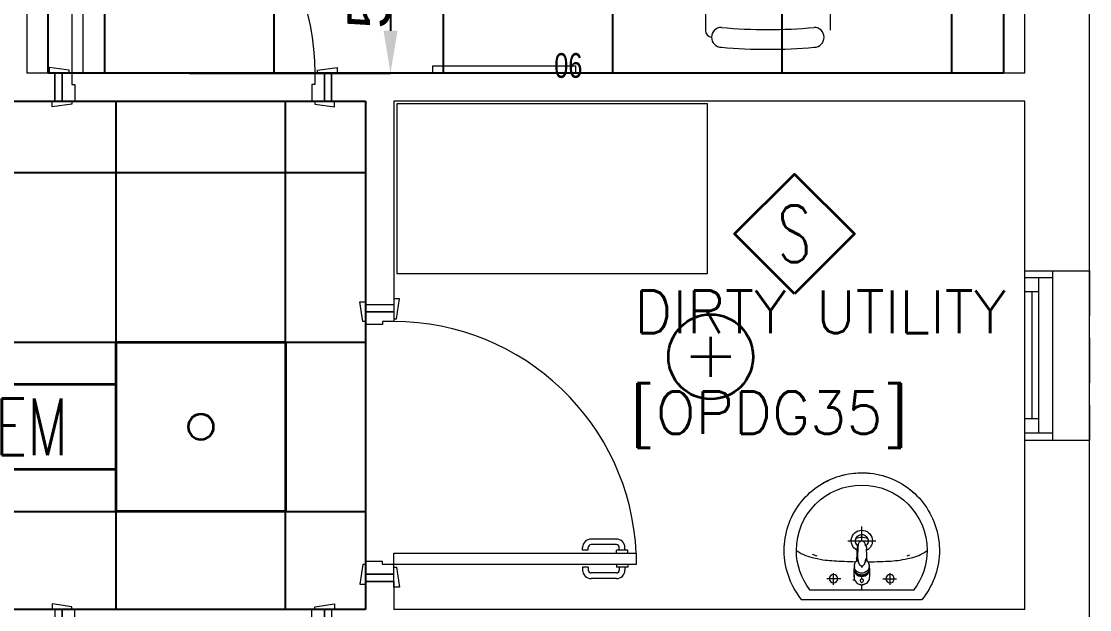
# Model space of a CAD drawing. Header units: inches. Extents: x -12418 to 57169, y -29325 to 19878.
# Drawn here: x 45264 to 49048, y -8747 to -6664 of the extents above; entities that cross this region are included whole.
import ezdxf
from ezdxf.enums import TextEntityAlignment as Align

# ---------------------------------------------------------------- set-up
doc = ezdxf.new("R2010")
doc.units = ezdxf.units.IN
doc.header["$LTSCALE"] = 25
doc.header["$MEASUREMENT"] = 0
doc.header["$PDMODE"] = 3
doc.linetypes.add('00-Ground Floor$0$HIDDEN', pattern=[9.525, 6.35, -3.175])
doc.layers.get('0').update_dxf_attribs({"color": 8})
doc.layers.get('Defpoints').update_dxf_attribs({"color": 8})
for name, color, linetype, lineweight in [('00-Ground Floor$0$72_EGR_BASE_TEXT', 252, 'Continuous', 5), ('00-Ground Floor$0$72_EGR_EQP_TAG', 142, 'Continuous', 5), ('00-Ground Floor$0$Aluminum', 251, 'Continuous', 5), ('00-Ground Floor$0$LOADING', 253, 'Continuous', 5), ('00-Ground Floor$0$P-SANR-FIXT', 6, 'Continuous', 18), ('00-Ground Floor$0$P-SANR-FIXT-1', 6, 'Continuous', 13), ('00-Ground Floor$0$Proj', 251, 'Continuous', 5), ('00-Ground Floor$0$Walls', 251, 'Continuous', 5), ('00-Ground Floor$0$Wooden Joinery', 251, 'Continuous', 5), ('E-DIM', 6, 'Continuous', 18), ('E-LITE-CIRC-NUMB', 6, 'Continuous', 25), ('E-LITE-CLNG', 150, 'Continuous', 35), ('E-LITE-CTRL', 6, 'Continuous', 25), ('F-ALRM-CLNG', 33, 'Continuous', 35)]:
    doc.layers.add(name, color=color, linetype=linetype, lineweight=lineweight)
doc.layers.add('00-Ground Floor$0$False Ceiling', color=251, linetype='Continuous')
doc.styles.add('00-Ground Floor$0$SIMPLEX', font='SIMPLEX.shx', dxfattribs={"height": 150})
doc.styles.add('00-Ground Floor$0$X3G_ENTITY_257CFD', font='swisscl.ttf', dxfattribs={"height": 200})
doc.styles.add('DC_Simplex', font='SIMPLEX.shx', dxfattribs={"width": 0.7})
doc.styles.get("Standard").update_dxf_attribs({"font": 'arial.ttf'})
doc.dimstyles.get("Standard").update_dxf_attribs({"dimtxt": 150, "dimasz": 150, "dimexe": 0.18, "dimexo": 0.0625, "dimgap": 1, "dimtad": 1, "dimdec": 0, "dimlfac": 0.1, "dimzin": 0, "dimdsep": 46, "dimtxsty": 'Standard', "dimcen": 0.09, "dimclrd": 256, "dimclrt": 7, "dimadec": 0, "dimazin": 0, "dimtfac": 1, "dimtdec": 0, "dimtofl": 0, "dimtmove": 0, "dimatfit": 3, "dimfxl": 1, "dimtolj": 1, "dimtzin": 0, "dimarcsym": 0})

# ---------------------------------------------------------------- blocks, each defined once
blk = doc.blocks.new('00-Ground Floor$0$A$C72370EFE')
at = {"layer": '00-Ground Floor$0$Wooden Joinery'}
for p, q in [((-0.01, -0.03), (-0.01, -0.07)), ((0, -0.03), (-0.01, -0.03)), ((0.04, -0.03), (0.05, -0.03)), ((0.05, -0.03), (0.05, -0.07)), ((-0.05, -0.07), (-0.05, -0.16)), ((-0.03, -0.07), (-0.03, -0.16)), ((-0.01, -0.04), (-0.02, -0.04)), ((-0.01, -0.06), (-0.02, -0.06)), ((0, -0.07), (-0.01, -0.07)), ((0.04, -0.07), (0.05, -0.07)), ((0.05, -0.04), (0.06, -0.04)), ((0.05, -0.06), (0.06, -0.06)), ((0.07, -0.07), (0.07, -0.16)), ((0.09, -0.07), (0.09, -0.16)), ((-0.01, -0.17), (-0.02, -0.17)), ((-0.01, -0.17), (-0.01, -0.19)), ((0.05, -0.17), (0.06, -0.17)), ((0.05, -0.17), (0.05, -0.19)), ((-0.01, -0.19), (-0.02, -0.19)), ((0.05, -0.19), (0.06, -0.19))]:
    blk.add_line(p, q, dxfattribs=at)
for centre, radius, start, end in [((-0.02, -0.07), 0.03, 90, 180), ((-0.02, -0.07), 0.01, 90, 180), ((0.06, -0.07), 0.03, 0, 90), ((0.06, -0.07), 0.01, 0, 90), ((-0.02, -0.16), 0.03, 180, 270), ((-0.02, -0.16), 0.01, 180, 270), ((0.06, -0.16), 0.01, 270, 0), ((0.06, -0.16), 0.03, 270, 0)]:
    blk.add_arc(centre, radius, start, end, dxfattribs=at)
blk = doc.blocks.new('00-Ground Floor$0$A$C5DAD61B4')
at = {"layer": '00-Ground Floor$0$Wooden Joinery'}
for points in [[(80, 959.1), (80, 969.1), (10, 979.1), (10, 959.1)], [(940, 959.1), (940, 969.1), (1010, 979.1), (1010, 959.1)], [(70, 859.1), (70, 849.1), (0, 839.1), (0, 859.1)], [(120, 859.1), (120, 0), (80, 0), (80, 859.1)], [(950, 859.1), (950, 849.1), (1020, 839.1), (1020, 859.1)]]:
    blk.add_lwpolyline(points, close=True, dxfattribs=at)
for points in [[(45, 859.1), (45, 959.1), (20, 959.1), (20, 859.1), (45, 859.1)], [(45, 859.1), (80, 859.1), (80, 899.1), (90, 899.1), (90, 959.1), (45, 959.1), (45, 859.1)], [(975, 859.1), (940, 859.1), (940, 899.1), (930, 899.1), (930, 959.1), (975, 959.1), (975, 859.1)], [(975, 859.1), (975, 959.1), (1000, 959.1), (1000, 859.1), (975, 859.1)]]:
    blk.add_lwpolyline(points, dxfattribs=at)
blk.add_arc((80, 859.1), 860, 272.666, 0, dxfattribs=at)
at = {"layer": '00-Ground Floor$0$Wooden Joinery', "xscale": 999.9999999998854, "yscale": 999.9999999998854, "zscale": 999.9999999998854, "rotation": 180}
blk.add_blockref('00-Ground Floor$0$A$C72370EFE', (120, 0), dxfattribs=at)
blk = doc.blocks.new('00-Ground Floor$0$GF21018-P')
at = {"color": 0}
for p, q in [((-0.2207, 0.4756), (-0.2207, 0.0675)), ((0.2205, 0.4756), (0.2205, 0.0675))]:
    blk.add_line(p, q, dxfattribs=at)
for centre, radius, start, end in [((-0.1643, 0.0425), 0.0351, 90, 270), ((0, 1.8467), 1.7767, 264.6946, 275.3053), ((0.1641, 0.0425), 0.0351, 270, 90), ((-0.1957, 0.0675), 0.025, 180, 261.4721), ((0, 1.8314), 1.8314, 264.8532, 275.147)]:
    blk.add_arc(centre, radius, start, end, dxfattribs=at)
blk = doc.blocks.new('00-Ground Floor$0$FP_138-161_A_00_GFL_-0_080_Einreichung_Grundrisse_100')
at = {"layer": '00-Ground Floor$0$P-SANR-FIXT'}
blk.add_line((-0.0044, -0.0019), (-0.0045, -0.0021), dxfattribs=at)
at = {"layer": '00-Ground Floor$0$P-SANR-FIXT', "flags": 128}
blk.add_lwpolyline([(-0.0057, -0.0037), (-0.0058, -0.0039), (-0.006, -0.004)], dxfattribs=at)
blk = doc.blocks.new('00-Ground Floor$0$FP_139-161_A_00_GFL_-0_080_Einreichung_Grundrisse_100')
at = {"layer": '00-Ground Floor$0$P-SANR-FIXT'}
blk.add_line((0.0045, -0.0022), (0.0044, -0.002), dxfattribs=at)
at = {"layer": '00-Ground Floor$0$P-SANR-FIXT', "flags": 128}
blk.add_lwpolyline([(0.006, -0.004), (0.0059, -0.0039), (0.0057, -0.0038)], dxfattribs=at)
blk = doc.blocks.new('00-Ground Floor$0$IS_Ceraplus_B8204_BIM_BG _1_ - B8204AA - CERAPLUS single lever basin mixer with pop-up waste-V137-161_A_00_GFL_-0_080_Einreichung_Grundrisse_100')
at = {"layer": '00-Ground Floor$0$P-SANR-FIXT-1'}
h = blk.add_hatch(dxfattribs=at)
h.set_pattern_fill('FP_26', color=256, style=0, pattern_type=2)
h.set_pattern_definition([(225, (0.009, 0), (0.010607, -0.010607), []), (315, (0.009, 0), (0.010607, 0.010607), [])])
h.paths.add_polyline_path([(0.0056, -0.002), (0.0058, -0.0024), (0.0058, -0.0021)])
h.paths.add_polyline_path([(0.007, -0.0039), (0.0088, -0.0045), (0.0084, -0.0043)])
at = {"layer": '00-Ground Floor$0$LOADING'}
for p, q in [((-0.028, 0), (-0.028, -0.0281)), ((-0.0274, -0.0337), (-0.0271, -0.0392)), ((-0.0262, -0.0282), (-0.0263, -0.0287)), ((0.0263, -0.0287), (0.0262, -0.0282)), ((0.0262, -0.0293), (0.0263, -0.0287)), ((0.0271, -0.0392), (0.0274, -0.0337)), ((0.028, -0.0281), (0.028, 0)), ((-0.0137, -0.0512), (-0.0129, -0.0517)), ((0.0124, -0.052), (0.0133, -0.0515)), ((0.014, -0.0647), (0.0133, -0.1077)), ((0.0185, -0.0618), (0.019, -0.0539)), ((0.019, -0.0539), (0.0188, -0.0561))]:
    blk.add_line(p, q, dxfattribs=at)
at = {"layer": '00-Ground Floor$0$LOADING', "flags": 128}
for points in [[(-0.0272, -0.0069), (-0.0266, 0.009), (-0.0165, 0.0236), (0, 0.0291)], [(0.0272, -0.0069), (0.0266, 0.009), (0.0165, 0.0236), (0, 0.0291)], [(-0.0176, -0.0568), (-0.0224, -0.0513), (-0.0254, -0.0448), (-0.0264, -0.0376), (-0.0253, -0.0305), (-0.0222, -0.024), (-0.0172, -0.0186), (-0.0109, -0.0147), (-0.0037, -0.0127), (0.0037, -0.0127), (0.0109, -0.0147), (0.0172, -0.0186), (0.0222, -0.024), (0.0253, -0.0305), (0.0264, -0.0376), (0.0254, -0.0448), (0.0224, -0.0513), (0.0176, -0.0568)], [(-0.0271, -0.0393), (-0.027, -0.0403), (-0.0269, -0.0414), (-0.0267, -0.0424), (-0.0265, -0.0434), (-0.0262, -0.0444), (-0.0259, -0.0454), (-0.0255, -0.0464), (-0.0252, -0.0474), (-0.0247, -0.0484), (-0.0243, -0.0493), (-0.0238, -0.0502), (-0.0232, -0.0511), (-0.0226, -0.052), (-0.022, -0.0529), (-0.0214, -0.0537), (-0.0207, -0.0545), (-0.0199, -0.0553), (-0.0192, -0.0561), (-0.0184, -0.0568), (-0.0176, -0.0575), (-0.0173, -0.0577)], [(-0.019, -0.0539), (-0.0185, -0.0615), (-0.0185, -0.0618)], [(-0.0181, -0.0728), (-0.0177, -0.083), (-0.0172, -0.0938)], [(-0.0162, -0.0579), (-0.0156, -0.058), (-0.0151, -0.0581), (-0.0146, -0.0583), (-0.0142, -0.0586), (-0.0139, -0.0588), (-0.0138, -0.0591)], [(-0.0138, -0.0591), (-0.0139, -0.0612), (-0.014, -0.0633)], [(0.0138, -0.0591), (0.0139, -0.0588), (0.0142, -0.0586), (0.0146, -0.0583), (0.0151, -0.0581), (0.0156, -0.058), (0.0162, -0.0579)], [(0.014, -0.0633), (0.0139, -0.0612), (0.0138, -0.0591)], [(0.0171, -0.0578), (0.0174, -0.0575), (0.0176, -0.0568)], [(0.0172, -0.0938), (0.0177, -0.083), (0.0181, -0.0728)], [(0.0173, -0.0577), (0.0181, -0.057), (0.0189, -0.0563), (0.0197, -0.0556), (0.0204, -0.0548), (0.0211, -0.054), (0.0218, -0.0532), (0.0224, -0.0523), (0.023, -0.0514), (0.0236, -0.0505), (0.0241, -0.0496), (0.0246, -0.0487), (0.025, -0.0477), (0.0254, -0.0467), (0.0258, -0.0458), (0.0261, -0.0448), (0.0264, -0.0437), (0.0266, -0.0427), (0.0268, -0.0417), (0.027, -0.0407), (0.0271, -0.0396), (0.0271, -0.0393)], [(0.0184, -0.0651), (0.0184, -0.0652), (0.0184, -0.0652), (0.0184, -0.0652), (0.0184, -0.0654), (0.0184, -0.0655)], [(-0.0129, -0.1142), (-0.0124, -0.1161), (-0.0118, -0.1179), (-0.0109, -0.1197), (-0.0098, -0.1214), (-0.0084, -0.123), (-0.0067, -0.1244), (-0.0047, -0.1255), (-0.0025, -0.1263), (0, -0.1266)], [(0, -0.1266), (0.0025, -0.1263), (0.0047, -0.1255), (0.0067, -0.1244), (0.0084, -0.123), (0.0098, -0.1214), (0.0109, -0.1197), (0.0118, -0.1179), (0.0124, -0.1161), (0.0129, -0.1142)]]:
    blk.add_lwpolyline(points, dxfattribs=at)
at = {"layer": '00-Ground Floor$0$LOADING'}
for centre, radius, start, end in [((0, 0.0135), 0.00603, 0, 180), ((0, 0.0135), 0.00603, 180, 0), ((-0.009, 0), 0.005, 300, 315), ((0.009, 0), 0.005, 225, 240)]:
    blk.add_arc(centre, radius, start, end, dxfattribs=at)
for centre, major_axis, start_param, end_param in [((0, -0.0281), (-0.028, 0), 4.712389, 6.47291), ((0, -0.0321), (0.0275, 0), 3.141823, 3.202701), ((0, -0.0321), (0.0275, 0), 3.239313, 3.439417), ((0, -0.0281), (0.028, 0), 3.371221, 3.483334), ((0, -0.0287), (0.0267, 0), 1.570796, 3.036556), ((0, -0.0287), (0.0263, 0), 2.625648, 2.791756), ((0, -0.0287), (-0.0263, 0), 4.712389, 5.759587), ((0, -0.0281), (0.028, 0), 6.093357, 7.853982), ((0, -0.0287), (0.0267, 0), 0.105099, 1.570796), ((0, -0.0287), (0.0262, 0), 0.523599, 1.570796), ((0, -0.0287), (0.0262, 0), 0.349919, 0.515945), ((0, -0.0287), (0.0267, 0), 6.059374, 6.108652), ((0, -0.0321), (0.0275, 0), 5.985527, 6.185455), ((0, -0.0281), (0.028, 0), 5.94107, 6.05344), ((0, -0.0321), (0.0275, 0), 6.222066, 6.282955), ((0, -0.0312), (0.0248, 0), 4.111947, 4.191073), ((0, -0.0281), (0.028, 0), 4.202431, 4.259552), ((0, -0.0287), (0.0263, 0), 4.169225, 4.2325), ((0, -0.0281), (0.028, 0), 5.172057, 5.222265)]:
    blk.add_ellipse(centre, major_axis=major_axis, ratio=0.961262, start_param=start_param, end_param=end_param, dxfattribs=at)
for points, knots in [([(-0.0215, -0.0162), (-0.0216, -0.0163), (-0.0219, -0.0167), (-0.0227, -0.0177), (-0.0238, -0.0192), (-0.0249, -0.0211), (-0.0258, -0.0231), (-0.0266, -0.0253), (-0.0273, -0.0282), (-0.0275, -0.0305), (-0.0275, -0.0321)], [0.7859035, 0.7859035, 0.7859035, 0.7859035, 0.7916667, 0.8055556, 0.8333333, 0.8611111, 0.8888889, 0.9166667, 0.9444444, 1, 1, 1, 1]), ([(0.021, -0.0157), (0.0208, -0.0154), (0.0203, -0.0149), (0.0192, -0.0139), (0.0177, -0.0127), (0.0161, -0.0117), (0.0148, -0.0109), (0.0138, -0.0104), (0.0127, -0.0099), (0.0113, -0.0093), (0.0087, -0.0084), (0.0048, -0.0075), (0, -0.0071), (-0.0048, -0.0075), (-0.0087, -0.0084), (-0.0113, -0.0093), (-0.0127, -0.0099), (-0.0138, -0.0104), (-0.0148, -0.0109), (-0.0161, -0.0117), (-0.0177, -0.0127), (-0.0191, -0.0139), (-0.0202, -0.0149), (-0.0208, -0.0154), (-0.021, -0.0157)], [0.2222222, 0.2222222, 0.2222222, 0.2222222, 0.2361111, 0.25, 0.2777778, 0.3055556, 0.3194444, 0.3333333, 0.3472222, 0.3611111, 0.3888889, 0.4444444, 0.5, 0.5555556, 0.6111111, 0.6388889, 0.6527778, 0.6666667, 0.6805556, 0.6944444, 0.7222222, 0.75, 0.7638889, 0.7777778, 0.7777778, 0.7777778, 0.7777778]), ([(0, -0.0378), (-0.0005, -0.038), (-0.0012, -0.0384), (-0.0021, -0.0389), (-0.0028, -0.0393), (-0.0035, -0.0397), (-0.0042, -0.04), (-0.0049, -0.0405), (-0.0055, -0.0409), (-0.0061, -0.0414), (-0.0067, -0.0419), (-0.0072, -0.0424), (-0.0078, -0.0429), (-0.0083, -0.0435), (-0.0088, -0.0441), (-0.0092, -0.0446), (-0.0096, -0.0452), (-0.01, -0.0459), (-0.0103, -0.0466), (-0.0105, -0.0472), (-0.0107, -0.0477), (-0.0108, -0.0481), (-0.0109, -0.0484), (-0.0111, -0.0489), (-0.0114, -0.0497), (-0.0118, -0.0509), (-0.0122, -0.0521), (-0.0124, -0.053), (-0.0126, -0.0537), (-0.0128, -0.0544), (-0.0129, -0.0552), (-0.0131, -0.0559), (-0.0132, -0.0566), (-0.0134, -0.0572), (-0.0136, -0.0581), (-0.0137, -0.0587), (-0.0138, -0.0591)], [0, 0, 0, 0, 0.055556, 0.083333, 0.111111, 0.138889, 0.166667, 0.194444, 0.222222, 0.25, 0.277778, 0.305556, 0.333333, 0.361111, 0.388889, 0.416667, 0.444444, 0.472222, 0.5, 0.527778, 0.541667, 0.555556, 0.569444, 0.583333, 0.611111, 0.666667, 0.722222, 0.75, 0.777778, 0.805556, 0.833333, 0.861111, 0.888889, 0.916667, 0.944444, 1, 1, 1, 1]), ([(0, -0.0357), (-0.0006, -0.0357), (-0.0013, -0.0357), (-0.002, -0.0357), (-0.0022, -0.0357)], [0, 0, 0, 0, 0.1, 0.1298359, 0.1298359, 0.1298359, 0.1298359]), ([(0.0022, -0.0357), (0.002, -0.0357), (0.0013, -0.0357), (0.0006, -0.0357), (0, -0.0357)], [0.8701578, 0.8701578, 0.8701578, 0.8701578, 0.9, 1, 1, 1, 1]), ([(0.0138, -0.0591), (0.0137, -0.0587), (0.0136, -0.0581), (0.0134, -0.0572), (0.0132, -0.0566), (0.0131, -0.0559), (0.0129, -0.0552), (0.0128, -0.0544), (0.0126, -0.0537), (0.0124, -0.053), (0.0122, -0.0521), (0.0118, -0.0509), (0.0114, -0.0497), (0.0111, -0.0489), (0.0109, -0.0484), (0.0108, -0.0481), (0.0107, -0.0477), (0.0105, -0.0472), (0.0103, -0.0466), (0.01, -0.0459), (0.0096, -0.0452), (0.0092, -0.0446), (0.0088, -0.0441), (0.0083, -0.0435), (0.0078, -0.0429), (0.0072, -0.0424), (0.0067, -0.0419), (0.0061, -0.0414), (0.0055, -0.0409), (0.0049, -0.0405), (0.0042, -0.04), (0.0035, -0.0397), (0.0028, -0.0393), (0.0021, -0.0389), (0.0012, -0.0384), (0.0005, -0.038), (0, -0.0378)], [0, 0, 0, 0, 0.055556, 0.083333, 0.111111, 0.138889, 0.166667, 0.194444, 0.222222, 0.25, 0.277778, 0.333333, 0.388889, 0.416667, 0.430556, 0.444444, 0.458333, 0.472222, 0.5, 0.527778, 0.555556, 0.583333, 0.611111, 0.638889, 0.666667, 0.694444, 0.722222, 0.75, 0.777778, 0.805556, 0.833333, 0.861111, 0.888889, 0.916667, 0.944444, 1, 1, 1, 1]), ([(0.0275, -0.0321), (0.0275, -0.0305), (0.0273, -0.0282), (0.0266, -0.0253), (0.0258, -0.0231), (0.0249, -0.0211), (0.0238, -0.0192), (0.0227, -0.0177), (0.0219, -0.0167), (0.0216, -0.0163), (0.0215, -0.0162)], [0, 0, 0, 0, 0.0555556, 0.0833333, 0.1111111, 0.1388889, 0.1666667, 0.1944444, 0.2083333, 0.2142181, 0.2142181, 0.2142181, 0.2142181]), ([(-0.0188, -0.0538), (-0.0188, -0.0547), (-0.0186, -0.0582), (-0.0185, -0.0619), (-0.0184, -0.0646)], [0.6724021, 0.6724021, 0.6724021, 0.6724021, 0.75, 1, 1, 1, 1]), ([(-0.0162, -0.0579), (-0.0162, -0.0578), (-0.0163, -0.0578), (-0.0165, -0.0577), (-0.0166, -0.0575), (-0.0167, -0.0574), (-0.0169, -0.0573), (-0.017, -0.0572), (-0.0172, -0.0571), (-0.0173, -0.057), (-0.0175, -0.0569), (-0.0176, -0.0568)], [0, 0, 0, 0, 0.1, 0.2, 0.3, 0.4, 0.5, 0.6, 0.7, 0.8, 1, 1, 1, 1]), ([(-0.0148, -0.0587), (-0.015, -0.0586), (-0.0159, -0.0583), (-0.0167, -0.058), (-0.0172, -0.0578)], [0.8, 0.8, 0.8, 0.8, 0.85, 1, 1, 1, 1]), ([(0.0141, -0.0613), (0.0141, -0.0611), (0.0143, -0.0608), (0.0145, -0.0604), (0.0148, -0.06), (0.0151, -0.0596), (0.0153, -0.0594), (0.0155, -0.0592), (0.0156, -0.059), (0.0158, -0.0588), (0.016, -0.0587), (0.0163, -0.0585), (0.0165, -0.0583), (0.0166, -0.0582)], [0.3333333, 0.3333333, 0.3333333, 0.3333333, 0.4166667, 0.5, 0.5833333, 0.6666667, 0.7083333, 0.75, 0.7916667, 0.8333333, 0.875, 0.9166667, 1, 1, 1, 1]), ([(0.0176, -0.0568), (0.0175, -0.0569), (0.0173, -0.057), (0.0172, -0.0571), (0.017, -0.0572), (0.0169, -0.0573), (0.0167, -0.0574), (0.0166, -0.0575), (0.0165, -0.0577), (0.0163, -0.0578), (0.0162, -0.0578), (0.0162, -0.0579)], [0, 0, 0, 0, 0.2, 0.3, 0.4, 0.5, 0.6, 0.7, 0.8, 0.9, 1, 1, 1, 1]), ([(0.0184, -0.0646), (0.0185, -0.0619), (0.0186, -0.0582), (0.0188, -0.0547), (0.0188, -0.0538)], [0, 0, 0, 0, 0.25, 0.3275586, 0.3275586, 0.3275586, 0.3275586]), ([(-0.0131, -0.1116), (-0.0132, -0.1115), (-0.0135, -0.1109), (-0.0141, -0.1099), (-0.0147, -0.1086), (-0.0153, -0.1072), (-0.0159, -0.1053), (-0.0167, -0.1021), (-0.0171, -0.0992), (-0.0171, -0.0973)], [0.4856715, 0.4856715, 0.4856715, 0.4856715, 0.5, 0.55, 0.6, 0.65, 0.7, 0.8, 1, 1, 1, 1]), ([(-0.0132, -0.1091), (-0.0132, -0.1096), (-0.0132, -0.1103), (-0.0132, -0.1111), (-0.0132, -0.1115), (-0.0132, -0.1118), (-0.0131, -0.1122), (-0.0131, -0.1125), (-0.0131, -0.1128), (-0.0131, -0.1131), (-0.013, -0.1134), (-0.013, -0.1138), (-0.0129, -0.1141), (-0.0129, -0.1142)], [0.2, 0.2, 0.2, 0.2, 0.4, 0.5, 0.55, 0.6, 0.65, 0.7, 0.75, 0.8, 0.85, 0.9, 1, 1, 1, 1]), ([(0.0129, -0.1142), (0.0129, -0.1141), (0.013, -0.1138), (0.013, -0.1134), (0.0131, -0.1131), (0.0131, -0.1128), (0.0131, -0.1125), (0.0131, -0.1122), (0.0132, -0.1118), (0.0132, -0.1115), (0.0132, -0.1111), (0.0132, -0.1103), (0.0132, -0.1096), (0.0132, -0.1091)], [0, 0, 0, 0, 0.1, 0.15, 0.2, 0.25, 0.3, 0.35, 0.4, 0.45, 0.5, 0.6, 0.8, 0.8, 0.8, 0.8]), ([(0.0131, -0.1116), (0.0133, -0.1113), (0.0137, -0.1106), (0.0142, -0.1096), (0.0147, -0.1084), (0.0153, -0.1072), (0.0159, -0.1053), (0.0167, -0.1021), (0.0171, -0.0992), (0.0171, -0.0973)], [-0.5143371, -0.5143371, -0.5143371, -0.5143371, -0.475, -0.4375, -0.4, -0.35, -0.3, -0.2, 0, 0, 0, 0])]:
    blk.add_open_spline(points, degree=3, knots=knots, dxfattribs=at)
for points in [[(-0.0184, -0.0646), (-0.0183, -0.0659), (-0.0182, -0.0684), (-0.0181, -0.0709), (-0.0181, -0.0721)], [(-0.0172, -0.0578), (-0.0171, -0.0578), (-0.0169, -0.058), (-0.0167, -0.0581), (-0.0166, -0.0582)], [(-0.0162, -0.0579), (-0.0162, -0.0579), (-0.0164, -0.0581), (-0.0165, -0.0582), (-0.0166, -0.0583), (-0.0166, -0.0582), (-0.0166, -0.0582)], [(-0.0166, -0.0582), (-0.0163, -0.0585), (-0.0156, -0.059), (-0.0148, -0.0599), (-0.0142, -0.0609), (-0.0139, -0.0617), (-0.0138, -0.0621)], [(-0.014, -0.0633), (-0.014, -0.0633), (-0.014, -0.0633), (-0.014, -0.0633)], [(-0.014, -0.0646), (-0.014, -0.0644), (-0.014, -0.064), (-0.014, -0.0635), (-0.014, -0.0633)], [(0.014, -0.0633), (0.014, -0.0633), (0.014, -0.0633), (0.014, -0.0633)], [(0.014, -0.0633), (0.014, -0.0635), (0.014, -0.064), (0.014, -0.0644), (0.014, -0.0647)], [(0.0172, -0.0578), (0.0168, -0.0579), (0.0158, -0.0583), (0.0147, -0.0587), (0.0141, -0.059)], [(0.0166, -0.0582), (0.0166, -0.0582), (0.0166, -0.0583), (0.0165, -0.0582), (0.0164, -0.0581), (0.0162, -0.0579), (0.0162, -0.0579)], [(0.0166, -0.0582), (0.0167, -0.0582), (0.0168, -0.0581), (0.0169, -0.058), (0.0169, -0.058)], [(0.0169, -0.058), (0.017, -0.0579), (0.0171, -0.0579), (0.0171, -0.0578)], [(0.0181, -0.0721), (0.0181, -0.0709), (0.0182, -0.0684), (0.0183, -0.0659), (0.0184, -0.0646)], [(-0.0172, -0.0938), (-0.0172, -0.0944), (-0.0172, -0.0956), (-0.0171, -0.0967), (-0.0171, -0.0973)], [(0.0171, -0.0973), (0.0171, -0.0967), (0.0172, -0.0956), (0.0172, -0.0944), (0.0172, -0.0938)]]:
    blk.add_open_spline(points, degree=3, dxfattribs=at)
for name in ['00-Ground Floor$0$FP_138-161_A_00_GFL_-0_080_Einreichung_Grundrisse_100', '00-Ground Floor$0$FP_139-161_A_00_GFL_-0_080_Einreichung_Grundrisse_100']:
    blk.add_blockref(name, (0, 0), dxfattribs=at)
blk = doc.blocks.new('00-Ground Floor$0$_100_WB_KER_REN_55x45x18 - _100_WB_KER_REN_55x45x18-V63-161_A_00_GFL_-0_080_Einreichung_Grundrisse_100')
at = {"layer": '00-Ground Floor$0$LOADING'}
for p, q in [((-0.2075, 0.225), (-0.2075, 0.2227)), ((0.2074, 0.225), (-0.2074, 0.225)), ((-0.1855, 0.1899), (0.1855, 0.1899)), ((0, 0.1899), (0, 0.1724)), ((0.2075, 0.2227), (0.2075, 0.225)), ((-0.1, 0.172), (-0.1, 0.1303)), ((-0.0259, 0.155), (-0.0315, 0.155)), ((0, 0.1656), (0, 0.1628)), ((0.026, 0.155), (0.0248, 0.155)), ((0.1, 0.172), (0.1, 0.1303)), ((-0.0744, 0.15), (-0.1234, 0.15)), ((0, 0.1509), (0, 0.1454)), ((0, 0.1422), (0, 0.1399)), ((0.0744, 0.15), (0.1234, 0.15)), ((-0.1763, 0.0637), (-0.1598, 0.0692)), ((0.1605, 0.0691), (0.1707, 0.0656)), ((-0.05, 0.0161), (0.05, 0.0161)), ((0, 0.0168), (0, -0.0348))]:
    blk.add_line(p, q, dxfattribs=at)
at = {"layer": '00-Ground Floor$0$LOADING', "flags": 128}
for points in [[(-0.2121, 0.225), (-0.219, 0.2164), (-0.2254, 0.2075), (-0.2316, 0.1983), (-0.2373, 0.189), (-0.2427, 0.1794), (-0.2476, 0.1696), (-0.2522, 0.1596), (-0.2564, 0.1494), (-0.2602, 0.1391), (-0.2635, 0.1286), (-0.2665, 0.118), (-0.269, 0.1073), (-0.271, 0.0965), (-0.2727, 0.0856), (-0.2739, 0.0747), (-0.2747, 0.0637), (-0.275, 0.0527), (-0.275, 0.05)], [(0.275, 0.05), (0.2748, 0.061), (0.2741, 0.072), (0.273, 0.0829), (0.2715, 0.0938), (0.2695, 0.1046), (0.2671, 0.1154), (0.2643, 0.126), (0.261, 0.1365), (0.2574, 0.1469), (0.2533, 0.1571), (0.2488, 0.1671), (0.2439, 0.177), (0.2387, 0.1866), (0.233, 0.1961), (0.227, 0.2053), (0.2206, 0.2142), (0.2138, 0.2229), (0.2121, 0.225)], [(-0.275, 0.05), (-0.2748, 0.039), (-0.2741, 0.028), (-0.273, 0.0171), (-0.2715, 0.0062), (-0.2695, -0.0046), (-0.2671, -0.0154), (-0.2643, -0.026), (-0.261, -0.0365), (-0.2574, -0.0469), (-0.2533, -0.0571), (-0.2488, -0.0671), (-0.2439, -0.077), (-0.2387, -0.0866), (-0.233, -0.0961), (-0.227, -0.1053), (-0.2206, -0.1142), (-0.2138, -0.1229), (-0.2067, -0.1313), (-0.1993, -0.1395), (-0.1916, -0.1473), (-0.1836, -0.1548), (-0.1752, -0.162), (-0.1666, -0.1688), (-0.1577, -0.1753), (-0.1486, -0.1814), (-0.1392, -0.1872), (-0.1296, -0.1925), (-0.1198, -0.1975), (-0.1098, -0.2021), (-0.0996, -0.2063), (-0.0893, -0.2101), (-0.0788, -0.2135), (-0.0682, -0.2164), (-0.0575, -0.2189), (-0.0467, -0.221), (-0.0359, -0.2227), (-0.0249, -0.2239), (-0.014, -0.2246), (-0.003, -0.225), (0.008, -0.2249), (0.019, -0.2243), (0.03, -0.2234), (0.0409, -0.2219), (0.0517, -0.2201), (0.0625, -0.2178), (0.0731, -0.2151), (0.0837, -0.212), (0.0941, -0.2084), (0.1043, -0.2044), (0.1144, -0.2001), (0.1243, -0.1953), (0.1341, -0.1901), (0.1436, -0.1846), (0.1528, -0.1786), (0.1618, -0.1723), (0.1706, -0.1657), (0.1791, -0.1587), (0.1873, -0.1514), (0.1952, -0.1437), (0.2028, -0.1358), (0.21, -0.1275), (0.217, -0.119), (0.2236, -0.1101), (0.2298, -0.1011), (0.2356, -0.0918), (0.2411, -0.0822), (0.2462, -0.0725), (0.2509, -0.0625), (0.2552, -0.0524), (0.2591, -0.0421), (0.2626, -0.0317), (0.2656, -0.0211), (0.2683, -0.0104), (0.2705, 0.0003), (0.2722, 0.0112), (0.2736, 0.0221), (0.2745, 0.0331), (0.2749, 0.0441), (0.275, 0.05)]]:
    blk.add_lwpolyline(points, dxfattribs=at)
at = {"layer": '00-Ground Floor$0$LOADING'}
for centre in [(-0.1, 0.15), (0.1, 0.15)]:
    blk.add_circle(centre, 0.015, dxfattribs=at)
for centre, radius, start, end in [((0, 0.05), 0.275, 145.9324, 150.3591), ((0, 0.05), 0.2315, 142.8209, 180), ((0, 0.05), 0.275, 140.4788, 141.2381), ((0, 0.05), 0.2315, 0, 37.1791), ((0, 0.05), 0.275, 38.7619, 39.5212), ((0, 0.05), 0.275, 29.6409, 34.0676), ((0, 0.155), 0.0175, 54.0899, 125.9101), ((0, 0.155), 0.0175, 68.869, 83.8798), ((0, 0.155), 0.0175, 251.9463, 258.2346), ((0, 0.05), 0.275, 180, 183.6225), ((0, 0.05), 0.2315, 180, 0), ((0, 0.0161), 0.0375, 117.1305, 0), ((0, 0.0161), 0.0375, 0, 61.4146), ((0, 0.0161), 0.0225, 129.5025, 0), ((0, 0.0161), 0.0225, 180, 193.3417), ((0, 0.0161), 0.0225, 197.0466, 201.508), ((0, 0.0161), 0.0225, 156.725, 162.0134), ((0, 0.05), 0.047, 243.4433, 296.5567), ((0, 0.0161), 0.0225, 138.0808, 143.3939), ((0, 0.0161), 0.0225, 0, 51.4286), ((0, 0.0161), 0.0225, 36.616, 41.9265), ((0, 0.0161), 0.0225, 17.9887, 23.276), ((0, 0.0161), 0.0225, 338.492, 342.9534), ((0, 0.0161), 0.0225, 346.6583, 0), ((0, 0.05), 0.275, 240, 245.6589), ((0, 0.05), 0.275, 307.6689, 312), ((0, 0.05), 0.275, 252, 257.5535), ((0, 0.05), 0.275, 264, 276), ((0, 0.05), 0.275, 282.9241, 288)]:
    blk.add_arc(centre, radius, start, end, dxfattribs=at)
for points, knots in [([(-0.2074, 0.225), (-0.2078, 0.225), (-0.2086, 0.225), (-0.2095, 0.225), (-0.2102, 0.225), (-0.2106, 0.225), (-0.2109, 0.225), (-0.2111, 0.225), (-0.2114, 0.225), (-0.2116, 0.225), (-0.2118, 0.225), (-0.2119, 0.225), (-0.2119, 0.225)], [-1, -1, -1, -1, -0.8333333, -0.6666667, -0.5833333, -0.5, -0.4583333, -0.4166667, -0.3333333, -0.2916667, -0.25, -0.1666667, -0.1666667, -0.1666667, -0.1666667]), ([(0.2119, 0.225), (0.2119, 0.225), (0.2118, 0.225), (0.2116, 0.225), (0.2114, 0.225), (0.2111, 0.225), (0.2109, 0.225), (0.2106, 0.225), (0.2102, 0.225), (0.2095, 0.225), (0.2086, 0.225), (0.2078, 0.225), (0.2074, 0.225)], [-0.8333333, -0.8333333, -0.8333333, -0.8333333, -0.75, -0.7083333, -0.6666667, -0.5833333, -0.5416667, -0.5, -0.4166667, -0.3333333, -0.1666667, 0, 0, 0, 0]), ([(-0.0037, 0.1721), (-0.0046, 0.1719), (-0.0064, 0.1714), (-0.0081, 0.1705), (-0.009, 0.17)], [0.5653198, 0.5653198, 0.5653198, 0.5653198, 0.6111111, 0.6666667, 0.6666667, 0.6666667, 0.6666667]), ([(0.009, 0.17), (0.0086, 0.1703), (0.0077, 0.1708), (0.0059, 0.1715), (0.0046, 0.1719), (0.0037, 0.1721)], [0.3333333, 0.3333333, 0.3333333, 0.3333333, 0.3611111, 0.3888889, 0.4346482, 0.4346482, 0.4346482, 0.4346482]), ([(-0.2294, 0.0509), (-0.2103, 0.066), (-0.1431, 0.0839), (-0.1084, 0.0863), (-0.0496, 0.0893), (-0.0206, 0.0899)], [0.0392191, 0.0392191, 0.0392191, 0.0392191, 0.1715289, 0.4228457, 0.6475389, 0.6475389, 0.6475389, 0.6475389]), ([(0.0209, 0.0903), (0.0512, 0.0901), (0.1113, 0.0879), (0.1514, 0.0828), (0.2115, 0.0665), (0.2292, 0.052)], [0.7533082, 0.7533082, 0.7533082, 0.7533082, 0.9865548, 1.235629, 1.3638988, 1.3638988, 1.3638988, 1.3638988]), ([(-0.0141, 0.0337), (-0.0162, 0.0319), (-0.0207, 0.0267), (-0.0225, 0.02), (-0.0225, 0.0161)], [0.7144203, 0.7144203, 0.7144203, 0.7144203, 0.8333333, 1, 1, 1, 1]), ([(0.0225, 0.0161), (0.0225, 0.0187), (0.0216, 0.0239), (0.0182, 0.0298), (0.0152, 0.0327), (0.0141, 0.0337)], [0, 0, 0, 0, 0.1111111, 0.2222222, 0.285568, 0.285568, 0.285568, 0.285568])]:
    blk.add_open_spline(points, degree=3, knots=knots, dxfattribs=at)
for points in [[(-0.2075, 0.2227), (-0.2075, 0.2231), (-0.2075, 0.2235), (-0.2075, 0.2239)], [(-0.1852, 0.1899), (-0.1853, 0.1899), (-0.1854, 0.1899), (-0.1855, 0.1899)], [(0.1855, 0.1899), (0.1854, 0.1899), (0.1853, 0.1899), (0.1852, 0.1899)], [(0.2075, 0.2239), (0.2075, 0.2235), (0.2075, 0.2231), (0.2075, 0.2227)], [(-0.0009, 0.1725), (-0.0013, 0.1725), (-0.0018, 0.1724), (-0.0022, 0.1724)], [(0.0022, 0.1724), (0.0018, 0.1724), (0.0013, 0.1725), (0.0009, 0.1725)], [(-0.0225, 0.0161), (-0.0225, 0.0147), (-0.0222, 0.012), (-0.0215, 0.0093), (-0.021, 0.008)], [(0.021, 0.008), (0.0215, 0.0093), (0.0222, 0.012), (0.0225, 0.0147), (0.0225, 0.0161)]]:
    blk.add_open_spline(points, degree=3, dxfattribs=at)
at = {"layer": '00-Ground Floor$0$LOADING', "xscale": -1, "rotation": 5.088887490341627e-12}
blk.add_blockref('00-Ground Floor$0$IS_Ceraplus_B8204_BIM_BG _1_ - B8204AA - CERAPLUS single lever basin mixer with pop-up waste-V137-161_A_00_GFL_-0_080_Einreichung_Grundrisse_100', (0, 0.1434), dxfattribs=at)
blk = doc.blocks.new('00-Ground Floor$0$A$Ce9e1c4c3')
at = {"layer": '00-Ground Floor$0$False Ceiling', "color": 254}
for p, q in [((-54641.5, -6847.4, 0), (-54641.5, -2847.4, 0)), ((-51257.6, -2847.4, 0), (-51257.6, -6847.4, 0)), ((-51257.6, -6847.4, 0), (-54641.5, -6847.4, 0)), ((-62150.5, -6947.4, 0), (-53517.1, -6947.4, 0)), ((-53517.1, -6947.4, 0), (-53517.1, -8747.4, 0)), ((-53517.1, -8747.4, 0), (-59102.9, -8747.4, 0))]:
    blk.add_line(p, q, dxfattribs=at)
at = {"layer": '00-Ground Floor$0$False Ceiling', "color": 254, "linetype": 'Continuous'}
for p, q in [((-54440.6, -6847.4), (-54440.6, -2847.4)), ((-53840.6, -6847.4), (-53840.6, -2847.4)), ((-53240.6, -6847.4), (-53240.6, -2847.4)), ((-52640.6, -6847.4), (-52640.6, -2847.4)), ((-52040.6, -6847.4), (-52040.6, -2847.4)), ((-51440.6, -6847.4), (-51440.6, -2847.4)), ((-54400, -8747.4), (-54400, -6947.4)), ((-53800, -8747.4), (-53800, -6947.4)), ((-63950.5, -7200), (-53517.1, -7200)), ((-63950.5, -7800), (-53517.1, -7800)), ((-63950.5, -8400), (-53517.1, -8400))]:
    blk.add_line(p, q, dxfattribs=at)
blk = doc.blocks.new('00-Ground Floor')
at = {"layer": '00-Ground Floor$0$Aluminum'}
for p, q in [((48817.9, -8147.4, 0), (48817.9, -7547.4, 0)), ((48917.9, -8147.4, 0), (48917.9, -7547.4, 0)), ((48917.9, -7572.4, 0), (48817.9, -7572.4, 0)), ((48867.9, -8122.4, 0), (48867.9, -7572.4, 0)), ((48867.9, -7622.4, 0), (48817.9, -7622.4, 0)), ((48842.9, -7622.4, 0), (48842.9, -8072.4, 0)), ((48867.9, -8072.4, 0), (48817.9, -8072.4, 0)), ((48917.9, -8122.4, 0), (48817.9, -8122.4, 0))]:
    blk.add_line(p, q, dxfattribs=at)
at = {"layer": '00-Ground Floor$0$LOADING', "elevation": 0}
blk.add_lwpolyline([(47227.2, -6822.4), (47227.2, -6847.4), (46721.2, -6847.4), (46721.2, -6822.4), (47227.2, -6822.4)], dxfattribs=at)
blk.add_lwpolyline([(46593.8, -6956.7), (46593.8, -7556.7), (47693.8, -7556.7), (47693.8, -6956.7)], close=True, dxfattribs=at)
at = {"layer": '00-Ground Floor$0$Proj', "linetype": '00-Ground Floor$0$HIDDEN'}
blk.add_line((49047.9, -7547.4, 0), (49047.9, -8147.4, 0), dxfattribs=at)
at = {"layer": '00-Ground Floor$0$Walls'}
for p, q in [((45282.9, -2847.4, 0), (45282.9, -6847.4, 0)), ((48817.9, -6847.4, 0), (48817.9, -5897.4, 0)), ((49047.9, -10097.4, 0), (49047.9, -5897.4, 0)), ((45382.9, -6847.4, 0), (45282.9, -6847.4, 0)), ((45382.9, -6847.4, 0), (45382.9, -6947.4, 0)), ((48817.9, -6847.4, 0), (46362.9, -6847.4, 0)), ((46362.9, -6847.4, 0), (46362.9, -6947.4, 0)), ((45382.9, -6947.4, 0), (44757.5, -6947.4, 0)), ((46482.9, -6947.4, 0), (46362.9, -6947.4, 0)), ((46482.9, -6947.4, 0), (46482.9, -7667.4, 0)), ((48817.9, -6947.4, 0), (46582.9, -6947.4, 0)), ((46582.9, -6947.4, 0), (46582.9, -7667.4, 0)), ((48817.9, -8747.4, 0), (48817.9, -6947.4, 0)), ((48817.9, -7547.4, 0), (49047.9, -7547.4, 0)), ((46482.9, -7667.4, 0), (46582.9, -7667.4, 0)), ((48817.9, -8147.4, 0), (49047.9, -8147.4, 0)), ((46582.9, -8647.4, 0), (46482.9, -8647.4, 0)), ((46482.9, -8647.4, 0), (46482.9, -8747.4, 0)), ((46582.9, -8647.4, 0), (46582.9, -8747.4, 0)), ((48817.9, -8747.4, 0), (46582.9, -8747.4, 0))]:
    blk.add_line(p, q, dxfattribs=at)
at = {"layer": '00-Ground Floor$0$False Ceiling', "color": 254}
blk.add_blockref('00-Ground Floor$0$A$Ce9e1c4c3', (100000, 0), dxfattribs=at)
at = {"layer": '00-Ground Floor$0$LOADING', "extrusion": (-2.24021e-05, -7.77426e-06, 1), "xscale": 1000, "yscale": 1000, "zscale": 1000, "rotation": 359.9985892349694}
blk.add_blockref('00-Ground Floor$0$GF21018-P', (47908.1, -6763.4, -1), dxfattribs=at)
at = {"layer": '00-Ground Floor$0$LOADING', "xscale": -1000, "yscale": 1000, "zscale": 1000, "rotation": 180}
blk.add_blockref('00-Ground Floor$0$_100_WB_KER_REN_55x45x18 - _100_WB_KER_REN_55x45x18-V63-161_A_00_GFL_-0_080_Einreichung_Grundrisse_100', (48240.9, -8487.8), dxfattribs=at)
at = {"layer": '00-Ground Floor$0$Wooden Joinery', "xscale": -1, "rotation": 180}
blk.add_blockref('00-Ground Floor$0$A$C5DAD61B4', (45362.9, -5988.4, 0), dxfattribs=at)
at = {"layer": '00-Ground Floor$0$Wooden Joinery', "rotation": 89.99999999999999}
blk.add_blockref('00-Ground Floor$0$A$C5DAD61B4', (47442, -8667.4, 0), dxfattribs=at)
at = {"layer": '00-Ground Floor$0$Wooden Joinery'}
blk.add_blockref('00-Ground Floor$0$A$C5DAD61B4', (45362.9, -9706.5, 0), dxfattribs=at)
at = {"layer": '00-Ground Floor$0$72_EGR_BASE_TEXT', "char_height": 150, "attachment_point": 2, "style": '00-Ground Floor$0$SIMPLEX'}
for s, insert in [('DIRTY UTILITY', (48094, -7618)), ('[OPDG35]', (47912.9, -7974.6, 0))]:
    blk.add_mtext(s, dxfattribs=dict(at, insert=insert))
at = {"layer": '00-Ground Floor$0$72_EGR_EQP_TAG', "insert": (47201.4, -6776.9, 0), "char_height": 87.47, "attachment_point": 2, "style": '00-Ground Floor$0$X3G_ENTITY_257CFD'}
blk.add_mtext('06', dxfattribs=at)
blk = doc.blocks.new('*U13')
blk.add_lwpolyline([(-300, 300), (-300, -300), (300, -300), (300, 300)], close=True)
blk.add_circle((0, 0), 45)
at = {"layer": 'E-LITE-CIRC-NUMB', "style": 'DC_Simplex', "width": 0.7, "flags": 8}
blk.add_attdef('CIRCUIT', text='', height=200, rotation=0, dxfattribs=at).set_placement((-473.9, 300), align=Align.RIGHT)
at = {"layer": 'E-LITE-CTRL', "style": 'DC_Simplex', "width": 0.7, "flags": 8}
blk.add_attdef('CONTROL', (1118.9, -935), '', height=200, rotation=360, dxfattribs=at)
blk = doc.blocks.new('DC_LT-CL-Point')
for p, q in [((0, -0.711), (0, 0.711)), ((0.711, 0), (-0.711, 0))]:
    blk.add_line(p, q)
blk.add_circle((0, 0), 1.5)
at = {"layer": 'E-LITE-CIRC-NUMB', "style": 'DC_Simplex', "width": 0.7, "flags": 8}
blk.add_attdef('CIRCUIT', text='', height=2, rotation=360, dxfattribs=at).set_placement((-3.364, 1.5), align=Align.RIGHT)
at = {"layer": 'E-LITE-CTRL', "style": 'DC_Simplex', "width": 0.7, "flags": 8}
blk.add_attdef('CONTROL', (3.364, -3.498), '', height=2, rotation=360, dxfattribs=at)
blk = doc.blocks.new('DC_LT-CL-Emergency')
blk.add_lwpolyline([(3, -1.5), (3, 1.5), (-3, 1.5), (-3, -1.5)], close=True)
at = {"style": 'DC_Simplex', "width": 0.7}
blk.add_text('EM', height=2, rotation=360, dxfattribs=at).set_placement((0, 0), align=Align.MIDDLE_CENTER)
at = {"layer": 'E-LITE-CTRL', "style": 'DC_Simplex', "width": 0.7, "flags": 8}
blk.add_attdef('CONTROL', (4.739, -1.5), '', height=2, rotation=360, dxfattribs=at)
blk = doc.blocks.new('A$C5CF53093')
blk.add_lwpolyline([(0, -212.1), (-212.1, 0), (0, 212.1), (212.1, 0)], close=True)
blk = doc.blocks.new('*U207')
at = {"xscale": 0.01, "yscale": 0.01, "zscale": 0.01}
blk.add_blockref('A$C5CF53093', (0.007, -0.007), dxfattribs=at)
at = {"color": 6, "style": 'DC_Simplex', "width": 0.7, "flags": 8}
blk.add_attdef('TYPE', text='', height=2, rotation=360, dxfattribs=at).set_placement((0, 0), align=Align.MIDDLE_CENTER)
blk = doc.blocks.new('*D336')
at = {"layer": 'Defpoints', "color": 0, "transparency": 16777216}
for p in [(45859.4, -6300), (45859.4, -6847.4, 0), (46571.5, -6847.4)]:
    blk.add_point(p, dxfattribs=at)
at = {"layer": 'E-DIM', "color": 0, "lineweight": -2, "transparency": 16777216}
for p, q in [((45859.5, -6300), (46571.7, -6300)), ((45859.5, -6847.4), (46571.7, -6847.4))]:
    blk.add_line(p, q, dxfattribs=at)
at = {"layer": 'E-DIM', "lineweight": -2, "transparency": 16777216}
blk.add_line((46571.5, -6450), (46571.5, -6697.4), dxfattribs=at)
at = {"layer": 'E-DIM', "transparency": 16777216}
for points in [[(46546.5, -6450), (46596.5, -6450), (46571.5, -6300)], [(46546.5, -6697.4), (46596.5, -6697.4), (46571.5, -6847.4)]]:
    blk.add_solid(points, dxfattribs=at)
at = {"layer": 'E-DIM', "color": 7, "transparency": 16777216, "insert": (46494.2, -6573.7), "char_height": 150, "attachment_point": 5, "rotation": 90}
blk.add_mtext('\\A1;55', dxfattribs=at)

msp = doc.modelspace()

# ---------------------------------------------------------------- block references
msp.add_blockref('00-Ground Floor', (0, 0))
at = {"layer": 'E-LITE-CLNG'}
for name, p, xscale, yscale, zscale in [('DC_LT-CL-Point', (47705.9, -7852.1, 0), 99.99999999999999, 99.99999999999999, 99.99999999999999), ('DC_LT-CL-Emergency', (45300, -8100), 100, 100, 100)]:
    msp.add_blockref(name, p, dxfattribs=dict(at, xscale=xscale, yscale=yscale, zscale=zscale))
at = {"layer": 'E-LITE-CLNG', "xscale": -1}
msp.add_blockref('*U13', (45900, -8100), dxfattribs=at)
at = {"layer": 'F-ALRM-CLNG', "xscale": 100, "yscale": 100, "zscale": 100}
msp.add_blockref('*U207', (48001.9, -7416.5), dxfattribs=at).add_auto_attribs({'TYPE': 'S'})

# ---------------------------------------------------------------- dimensions: what is measured, and where the dimension line sits
at = {"layer": 'E-DIM'}
dim = msp.add_linear_dim(base=(46571.5, -6847.4), p1=(45859.4, -6300), p2=(45859.4, -6847.4, 0), angle=90, dimstyle='Standard', dxfattribs=at)
dim.commit()
dim.dimension.update_dxf_attribs({"geometry": '*D336', "text_midpoint": (46494.2, -6573.7)})

doc.saveas('drawing.dxf')
